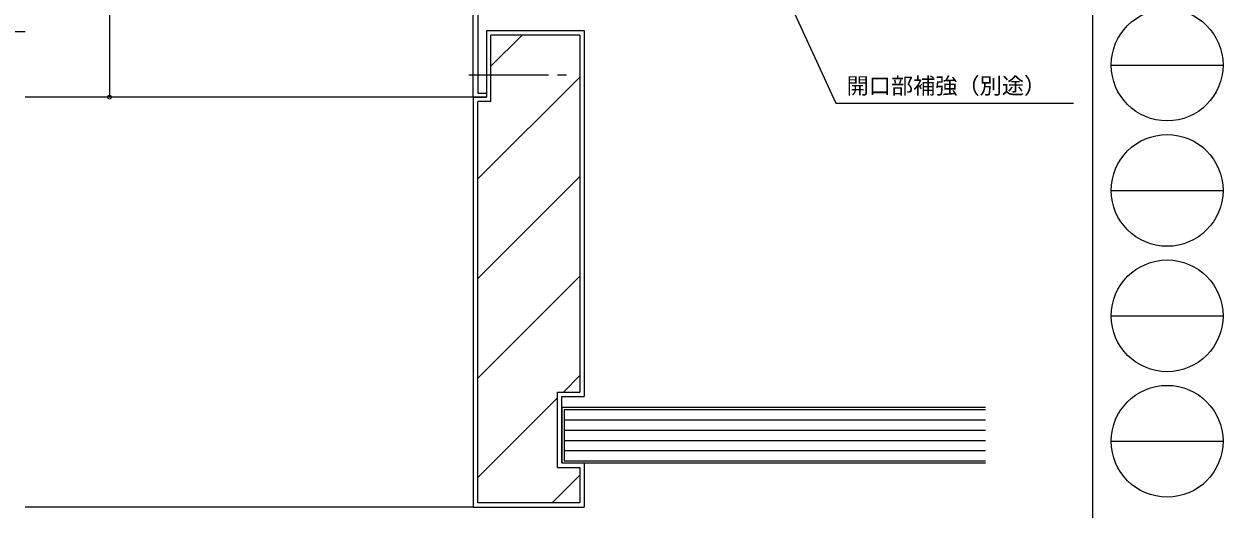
# Model space of a CAD drawing. Units: millimetres, scale not verified. Extents: x -594 to 539, y -420 to 386.
# Drawn here: x 269.1 to 539.5, y -229.3 to -119.9 of the extents above; entities that cross this region are included whole.
import ezdxf
from ezdxf.enums import TextEntityAlignment as Align

# ---------------------------------------------------------------- set-up
doc = ezdxf.new("R2010")
doc.units = ezdxf.units.MM
doc.header["$LTSCALE"] = 2
doc.linetypes.add('CHAIN2', pattern=[12, 9, -1, 1, -1])
for name, color, linetype, lineweight in [('0-1_YKK_ZWAK', 7, 'Continuous', 9), ('0-3_YKK_11', 7, 'Continuous', 9), ('0-4_YKK_12', 2, 'Continuous', 9), ('0-5_YKK_13', 4, 'Continuous', 9), ('0-7_YKK_D', 6, 'Continuous', 9), ('0-8_YSS_K', 3, 'Continuous', 9), ('0-9_YSS_KE', 3, 'Continuous', 9)]:
    doc.layers.add(name, color=color, linetype=linetype, lineweight=lineweight)
doc.styles.add('ＭＳ ゴシック', font='')
doc.styles.get('ＭＳ ゴシック').set_extended_font_data('MS Gothic')

msp = doc.modelspace()

# ---------------------------------------------------------------- linework, layer by layer
at = {"layer": '0-1_YKK_ZWAK'}
for p, q in [((510, 382), (510, -368)), ((514.252, -129.16), (539.452, -129.16)), ((514.252, -157.44), (539.452, -157.44)), ((514.252, -185.72), (539.452, -185.72)), ((514.252, -214), (539.452, -214))]:
    msp.add_line(p, q, dxfattribs=at)
for centre in [(526.852, -129.16), (526.852, -157.44), (526.852, -185.72), (526.852, -214)]:
    msp.add_circle(centre, 12.6, dxfattribs=at)
at = {"layer": '0-3_YKK_11'}
for p, q in [((370.412, -136.397), (370.412, -90.597)), ((371.412, -116.397), (371.412, -135.497)), ((373.412, -136.397), (370.412, -136.397)), ((371.412, -135.497), (373.412, -135.497)), ((373.412, -135.497), (373.412, -136.397))]:
    msp.add_line(p, q, dxfattribs=at)
at = {"layer": '0-4_YKK_12'}
msp.add_line((370.712, -136.397), (269.412, -136.397), dxfattribs=at)
at = {"layer": '0-5_YKK_13', "linetype": 'CHAIN2'}
msp.add_line((369.412, -131.397), (391.412, -131.397), dxfattribs=at)
at = {"layer": '0-7_YKK_D'}
for p, q in [((288.413, -41.397), (288.413, -136.397)), ((421.872, -71.941), (452.195, -137.756)), ((235.413, -121.597), (269.413, -121.597)), ((235.413, -121.597), (269.413, -121.597)), ((452.195, -137.756), (505.775, -137.756))]:
    msp.add_line(p, q, dxfattribs=at)
msp.add_circle((288.413, -136.397), 0.425, dxfattribs=at)
at = {"layer": '0-8_YSS_K'}
for p, q in [((381.422, -122.397), (374.412, -129.407)), ((374.412, -137.397), (374.412, -122.397)), ((394.412, -122.397), (374.412, -122.397)), ((394.412, -122.397), (394.412, -202.897)), ((394.412, -131.858), (371.412, -154.858)), ((374.412, -137.397), (371.412, -137.397)), ((371.412, -227.897), (371.412, -137.397)), ((394.412, -154.308), (371.412, -177.309)), ((394.412, -176.759), (371.412, -199.759)), ((394.412, -199.21), (390.725, -202.897)), ((389.413, -204.21), (371.412, -222.21)), ((389.413, -219.897), (389.413, -202.897)), ((389.413, -202.897), (394.412, -202.897)), ((390.413, -206.397), (390.413, -218.897)), ((485.919, -206.397), (390.413, -206.397)), ((390.913, -206.897), (390.913, -218.397)), ((485.919, -206.897), (390.913, -206.897)), ((390.913, -209.197), (485.919, -209.197)), ((390.913, -211.497), (485.919, -211.497)), ((390.913, -213.797), (485.919, -213.797)), ((390.913, -216.097), (485.919, -216.097)), ((390.413, -218.897), (485.919, -218.897)), ((390.913, -218.397), (485.919, -218.397)), ((394.412, -221.66), (388.176, -227.897)), ((389.413, -219.897), (394.412, -219.897)), ((394.412, -219.897), (394.412, -227.897)), ((370.412, -228.897), (269.412, -228.897)), ((394.412, -227.897), (371.412, -227.897))]:
    msp.add_line(p, q, dxfattribs=at)
at = {"layer": '0-9_YSS_KE'}
for p, q in [((373.412, -121.398), (373.412, -136.397)), ((370.412, -136.397), (370.413, -228.897)), ((370.412, -136.397), (373.412, -136.397)), ((390.413, -218.897), (390.413, -203.897)), ((390.413, -203.897), (395.413, -203.897)), ((390.413, -218.897), (395.413, -218.897)), ((395.413, -218.897), (395.413, -228.897)), ((370.413, -228.897), (395.413, -228.897))]:
    msp.add_line(p, q, dxfattribs=at)
msp.add_lwpolyline([(373.412, -121.398), (395.412, -121.398), (395.413, -203.897)], dxfattribs=at)

# ---------------------------------------------------------------- texts
at = {"layer": '0-7_YKK_D', "color": 4, "style": 'ＭＳ ゴシック'}
msp.add_text('開口部補強（別途）', height=3.666, dxfattribs=at).set_placement((454.575, -136.756), align=Align.BOTTOM_LEFT)

doc.saveas('drawing.dxf')
